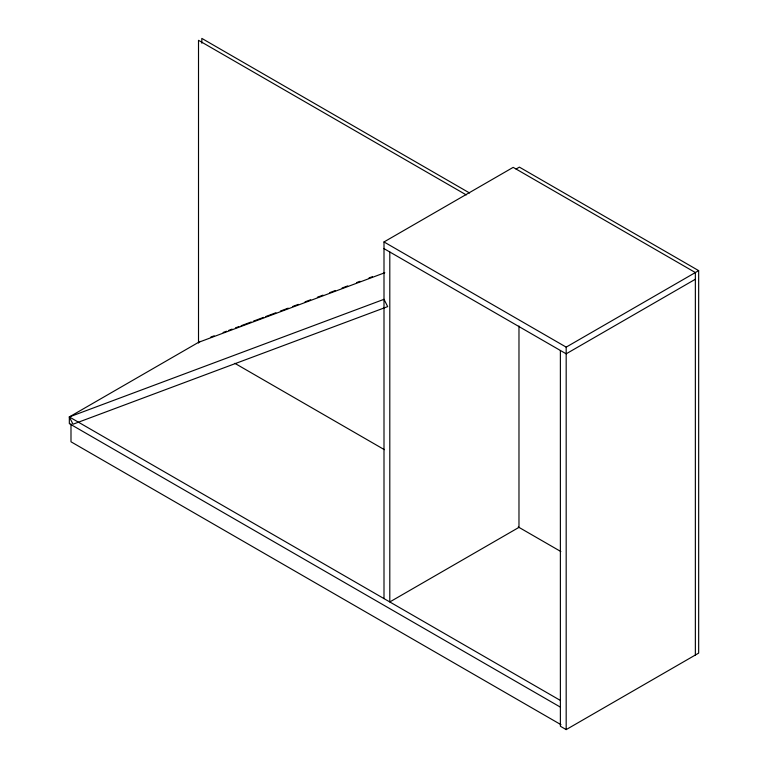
<?xml version="1.0" encoding="UTF-8"?>
<svg xmlns="http://www.w3.org/2000/svg" width="768" height="768" viewBox="0 0 768 768"><rect width="100%" height="100%" fill="white"/><g stroke="black" fill="none" stroke-linecap="round" stroke-linejoin="round"><path stroke-width="1.15" d="M560.381 707.126L69.331 423.629L69.331 416.938L200.17 341.395M384 598.608L384 241.949L513.178 167.366L695.357 272.544L695.357 655.018M516.077 169.046L519.389 167.126L698.669 270.634L698.669 653.107L566.179 729.6L560.381 726.25L560.381 350.477M384 241.949L566.179 347.126L698.669 270.634M695.357 279.245L566.179 353.818L384 248.64M210.797 337.085L214.166 335.827M223.142 332.467L226.512 331.21M228.758 330.374L232.118 329.117M235.488 327.859L238.858 326.602M241.104 325.757L251.203 321.984M253.44 321.149L263.539 317.376M265.786 316.531L275.885 312.758M280.378 311.078L288.23 308.141M292.714 306.47L298.33 304.368M305.059 301.853L310.675 299.76M317.405 297.245L323.011 295.142M329.75 292.627L335.357 290.525M342.096 288.01L347.702 285.917M356.678 282.557L360.048 281.299M369.024 277.949L372.394 276.691M198.509 342.355L384.787 272.726M69.331 416.938L384 299.318L387.686 306.614L73.018 424.224L69.331 416.938L560.381 700.435M469.574 192.989L201.821 38.4L201.821 43.19M466.262 194.899L198.509 40.31L198.509 343.046M234.845 363.331L384.346 449.645M518.266 526.963L560.832 551.53M560.995 724.694L70.992 441.792L70.992 423.869M566.179 347.126L566.179 729.6M518.976 326.026L518.976 527.366L389.798 601.949L389.798 251.99"/></g></svg>
